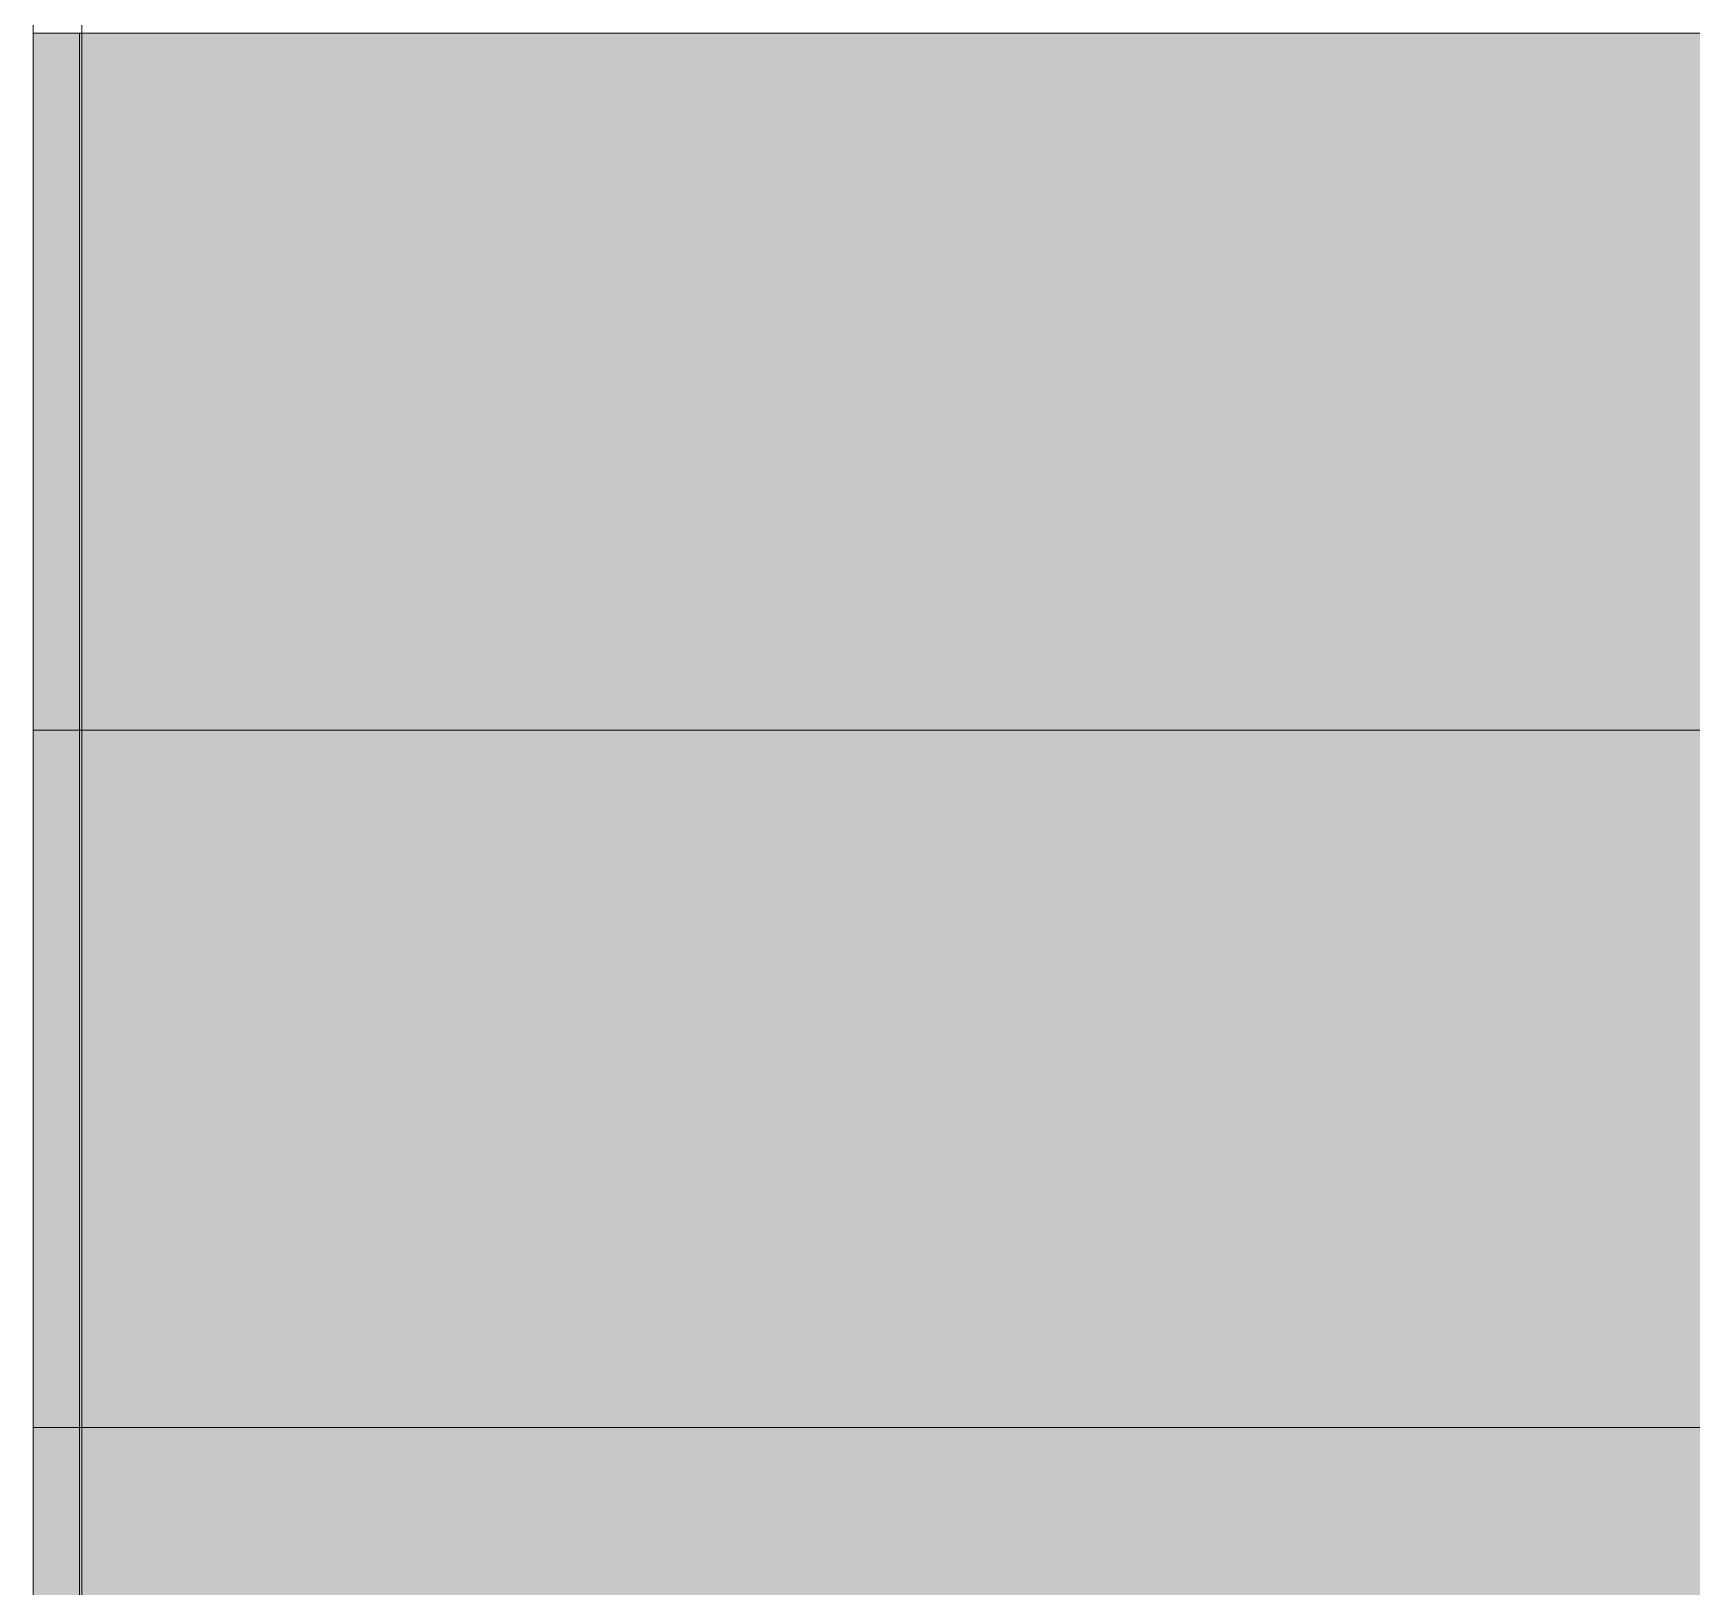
# Model space of a CAD drawing. Header units: millimetres. Extents: x -164500 to 426394, y -51911 to 102118.
# Drawn here: x 148882 to 149596, y 79091 to 79759 of the extents above; entities that cross this region are included whole.
import ezdxf

# ---------------------------------------------------------------- set-up
doc = ezdxf.new("R2010")
doc.units = ezdxf.units.MM
doc.linetypes.add('Осевая', pattern=[6350, 1270, -952.5, 3175, -952.5])
for name, color, linetype, lineweight, true_color in [('A-WALL-1', 9, 'Continuous', 5, 0x808080), ('A-WALL-FNSH-1', 9, 'Continuous', 5, 0x808080), ('S-STRS-1', 7, 'Continuous', 9, 0xeef6ff)]:
    doc.layers.add(name, color=color, linetype=linetype, lineweight=lineweight, true_color=true_color)
for name, color, linetype, lineweight in [('I-WALL', 7, 'Continuous', 5), ('S-STRS', 7, 'Continuous', 9), ('S-STRS-MBND', 7, 'Continuous', 9), ('Оси-2', 7, 'Осевая', 9)]:
    doc.layers.add(name, color=color, linetype=linetype, lineweight=lineweight)

# ---------------------------------------------------------------- blocks, each defined once
blk = doc.blocks.new('2floor')
at = {"layer": 'I-WALL'}
h = blk.add_hatch(dxfattribs=at)
h.set_pattern_fill('FP_191', color=256, style=0, pattern_type=2)
h.set_pattern_definition([(0, (148772.123, 0), (243.84, 60.96), [20.117, -162.763, 20.117, -162.763, -975.36]), (0, (148772.123, 0), (243.84, 60.96), [-365.76, 20.117, -345.643, 20.117, -162.763, -426.72]), (0, (148772.123, 0), (243.84, 60.96), [-914.4, 20.117, -101.803, 20.117, -284.683]), (120, (148863.563, 30.48), (-174.7129, 180.69163), [20.117, -162.763, 20.117, -162.763, -975.36]), (120, (148863.563, 30.48), (-174.7129, 180.69163), [-365.76, 20.117, -345.643, 20.117, -162.763, -426.72]), (120, (148863.563, 30.48), (-174.7129, 180.69163), [-914.4, 20.117, -101.803, 20.117, -284.683]), (240, (148894.043, 152.4), (-69.1271, -241.65163), [20.117, -162.763, 20.117, -162.763, -975.36]), (240, (148894.043, 152.4), (-69.1271, -241.65163), [-365.76, 20.117, -345.643, 20.117, -162.763, -426.72]), (240, (148894.043, 152.4), (-69.1271, -241.65163), [-914.4, 20.117, -101.803, 20.117, -284.683])])
h.paths.add_polyline_path([(148882.12, 120), (148902.12, 120), (148902.12, 5220), (148882.12, 5220), (148882.12, 140)])
h.paths.add_polyline_path([(148882.12, 7320), (148902.12, 7320), (148902.12, 7659), (148882.12, 7659.77)])
at = {"layer": 'S-STRS-1'}
for points in [[(150432.12, 4920), (150432.12, 5220), (148902.12, 5220), (148902.12, 4920)], [(148902.12, 4620), (150432.12, 4620), (150432.12, 4920), (148902.12, 4920), (148902.12, 4696.49)], [(150432.12, 4320), (150432.12, 4620), (148902.12, 4620), (148902.12, 4320)]]:
    blk.add_hatch(color=256, dxfattribs=at).paths.add_polyline_path(points)
at = {"layer": 'A-WALL-1'}
blk.add_line((148902.12, 120), (148902.12, 5220), dxfattribs=at)
at = {"layer": 'A-WALL-FNSH-1'}
blk.add_line((148902.12, 5220), (148902.12, 140), dxfattribs=at)
at = {"layer": 'I-WALL'}
blk.add_line((148903.12, 7659), (148903.12, 141), dxfattribs=at)
at = {"layer": 'S-STRS'}
for p, q in [((148902.12, 5220), (150432.12, 5220)), ((148902.12, 5220), (150432.12, 5220)), ((148902.12, 4920), (150432.12, 4920)), ((148902.12, 4920), (150432.12, 4920)), ((148902.12, 4620), (150432.12, 4620)), ((148902.12, 4620), (150432.12, 4620))]:
    blk.add_line(p, q, dxfattribs=at)
at = {"layer": 'S-STRS-MBND'}
for p, q in [((148882.12, 1620), (148882.12, 5520)), ((148882.12, 5220), (150432.12, 5220)), ((148882.12, 5220), (150432.12, 5220)), ((148882.12, 4920), (150432.12, 4920)), ((148882.12, 4920), (150432.12, 4920)), ((148882.12, 4620), (150432.12, 4620)), ((148882.12, 4620), (150432.12, 4620))]:
    blk.add_line(p, q, dxfattribs=at)
at = {"layer": 'Оси-2'}
blk.add_line((148882.12, 3093.74), (148882.12, 10380), dxfattribs=at)

msp = doc.modelspace()

# ---------------------------------------------------------------- block references
msp.add_blockref('2floor', (0, 74539.358))

doc.saveas('drawing.dxf')
